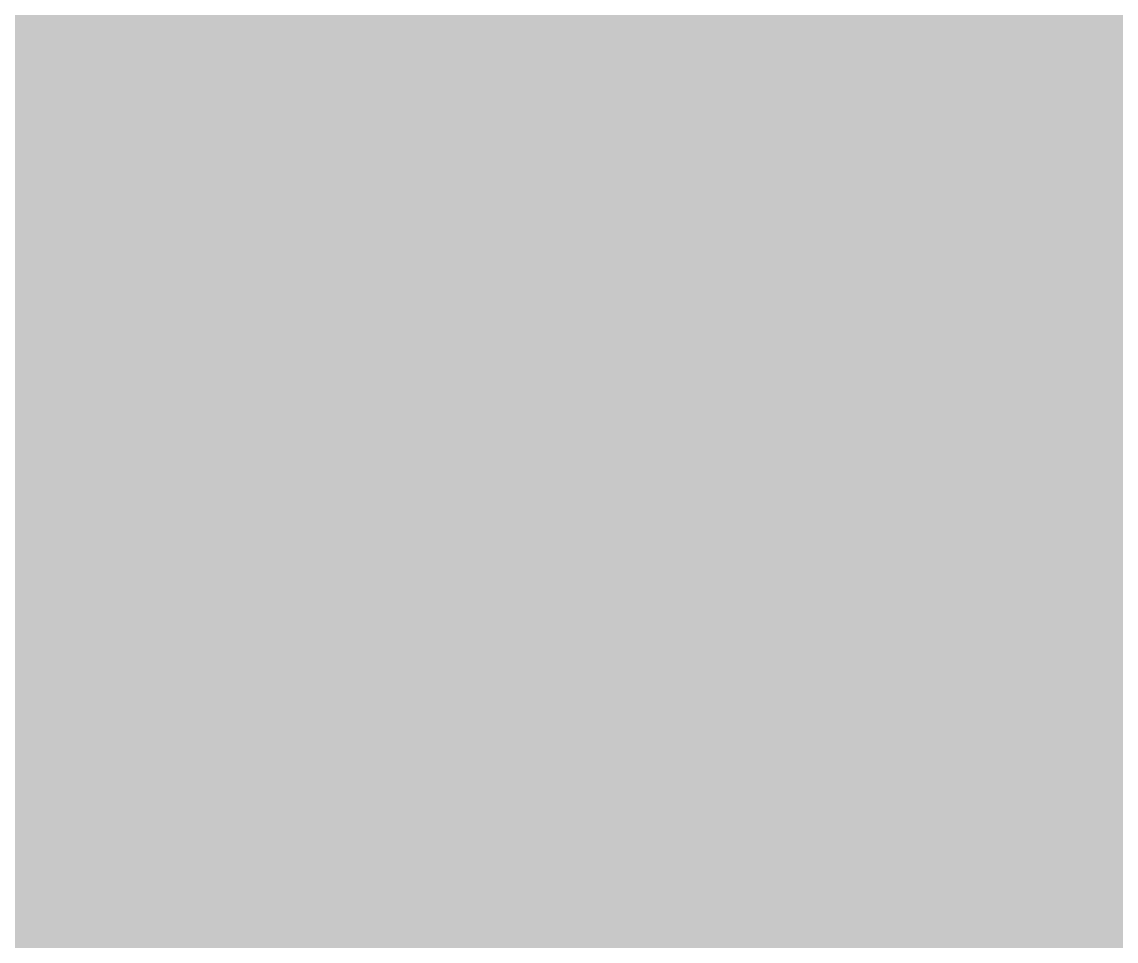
# Model space of a CAD drawing. Header units: millimetres. Extents: x -11 to 223, y -88 to 3.
# Drawn here: x 62.54459 to 62.58636, y -39.5682 to -39.53311 of the extents above; entities that cross this region are included whole.
import ezdxf

# ---------------------------------------------------------------- set-up
doc = ezdxf.new("R2010")
doc.units = ezdxf.units.MM
doc.header["$MEASUREMENT"] = 0
for name, color, linetype, true_color in [('Bottom-Layer', 7, 'Continuous', 0x0000ff), ('Top-Layer', 7, 'Continuous', 0xff0000), ('Top-Silkscreen-Layer', 7, 'Continuous', 0xffcc00)]:
    doc.layers.add(name, color=color, linetype=linetype, true_color=true_color)

msp = doc.modelspace()

# ---------------------------------------------------------------- hatches: boundary and pattern name
at = {"layer": 'Bottom-Layer'}
msp.add_hatch(color=256, dxfattribs=at).paths.add_polyline_path([(-10.335281, 1.978664), (-0.38039, 1.978664), (-0.84578, 1.726733), (-1.195487, 1.329541), (-1.386452, 0.835994), (-1.395162, 0.306862), (-1.220545, -0.192703), (-0.884101, -0.60119), (-0.427256, -0.868302), (0.093739, -0.961151), (1.793739, -0.961151), (2.314734, -0.868302), (2.771579, -0.60119), (3.108023, -0.192703), (3.28264, 0.306862), (3.27393, 0.835994), (3.082964, 1.329541), (2.733257, 1.726733), (2.267868, 1.978664), (222.628905, 1.978664), (222.628905, -87.475235), (-10.335281, -87.475235)])
at = {"layer": 'Top-Layer'}
msp.add_hatch(color=256, dxfattribs=at).paths.add_polyline_path([(-10.335281, 1.978664), (-0.38039, 1.978664), (-0.84578, 1.726733), (-1.195487, 1.329541), (-1.386452, 0.835994), (-1.395162, 0.306862), (-1.220545, -0.192703), (-0.884101, -0.60119), (-0.427256, -0.868302), (0.093739, -0.961151), (1.793739, -0.961151), (2.314734, -0.868302), (2.771579, -0.60119), (3.108023, -0.192703), (3.28264, 0.306862), (3.27393, 0.835994), (3.082964, 1.329541), (2.733257, 1.726733), (2.267868, 1.978664), (222.628905, 1.978664), (222.628905, -87.475235), (-10.335281, -87.475235)])
at = {"layer": 'Top-Silkscreen-Layer'}
msp.add_hatch(color=256, dxfattribs=at).paths.add_polyline_path([(62.785128, -39.231277), (62.480328, -39.231277), (62.480328, -39.737478), (62.785128, -39.737478)])
msp.add_hatch(color=256, dxfattribs=at).paths.add_polyline_path([(62.785128, -39.231277), (62.480328, -39.231277), (62.480328, -39.737478), (62.785128, -39.737478)])

# ---------------------------------------------------------------- linework, layer by layer
at = {"layer": 'Bottom-Layer', "const_width": 0.0508}
msp.add_lwpolyline([(62.532266, -60.103578), (62.532266, -43.362528), (62.938638, -43.089449), (63.210003, -42.681929), (63.305267, -42.201684), (63.210003, -41.721439), (62.938638, -41.31392), (62.532266, -41.04084), (62.532266, -24.31249), (62.942994, -24.035014), (63.214671, -23.620428), (63.30513, -23.13308), (63.200329, -22.648614), (72.217954, -13.630988)], dxfattribs=at)
at = {"layer": 'Top-Layer', "const_width": 0.0508}
msp.add_lwpolyline([(60.283102, -41.618129), (62.388011, -39.513221), (62.935065, -39.513221), (63.114135, -39.465239), (63.245224, -39.33415), (63.293205, -39.15508), (63.293205, -38.608026), (63.443014, -38.458217), (64.977051, -38.458217), (64.977051, -39.15508), (65.070132, -39.395928), (65.300991, -39.511584), (65.300991, -42.191733)], dxfattribs=at)

doc.saveas('drawing.dxf')
